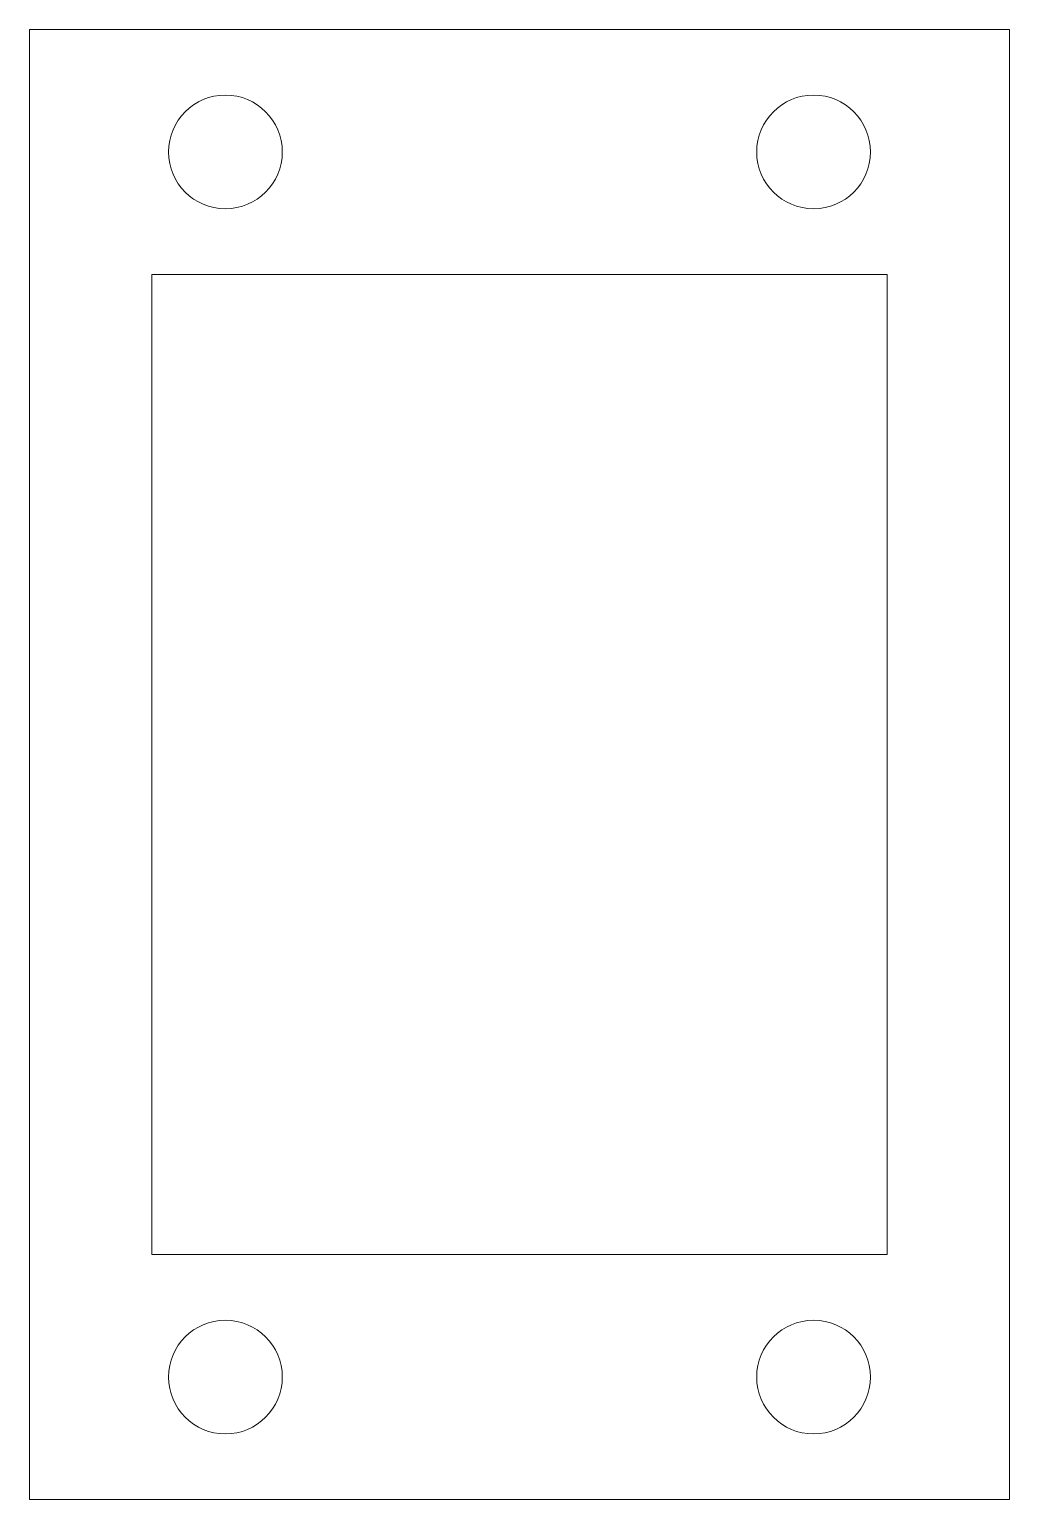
# Model space of a CAD drawing. Header units: inches. Extents: x -1 to 0, y -0.75 to 0.75.
import ezdxf

# ---------------------------------------------------------------- set-up
doc = ezdxf.new("R2010")
doc.units = ezdxf.units.IN
doc.header["$MEASUREMENT"] = 0

msp = doc.modelspace()

# ---------------------------------------------------------------- linework, layer by layer
at = {"color": 7, "linetype": 'Continuous', "lineweight": 15}
for p, q in [((0, 0.75), (-1, 0.75)), ((-1, 0.75), (-1, -0.75)), ((0, -0.75), (0, 0.75)), ((-0.875, 0.5), (-0.875, -0.5)), ((-0.125, 0.5), (-0.875, 0.5)), ((-0.125, -0.5), (-0.125, 0.5)), ((-0.875, -0.5), (-0.125, -0.5)), ((-1, -0.75), (0, -0.75))]:
    msp.add_line(p, q, dxfattribs=at)
for centre in [(-0.8, 0.625), (-0.2, 0.625), (-0.8, -0.625), (-0.2, -0.625)]:
    msp.add_circle(centre, 0.058, dxfattribs=at)

doc.saveas('drawing.dxf')
